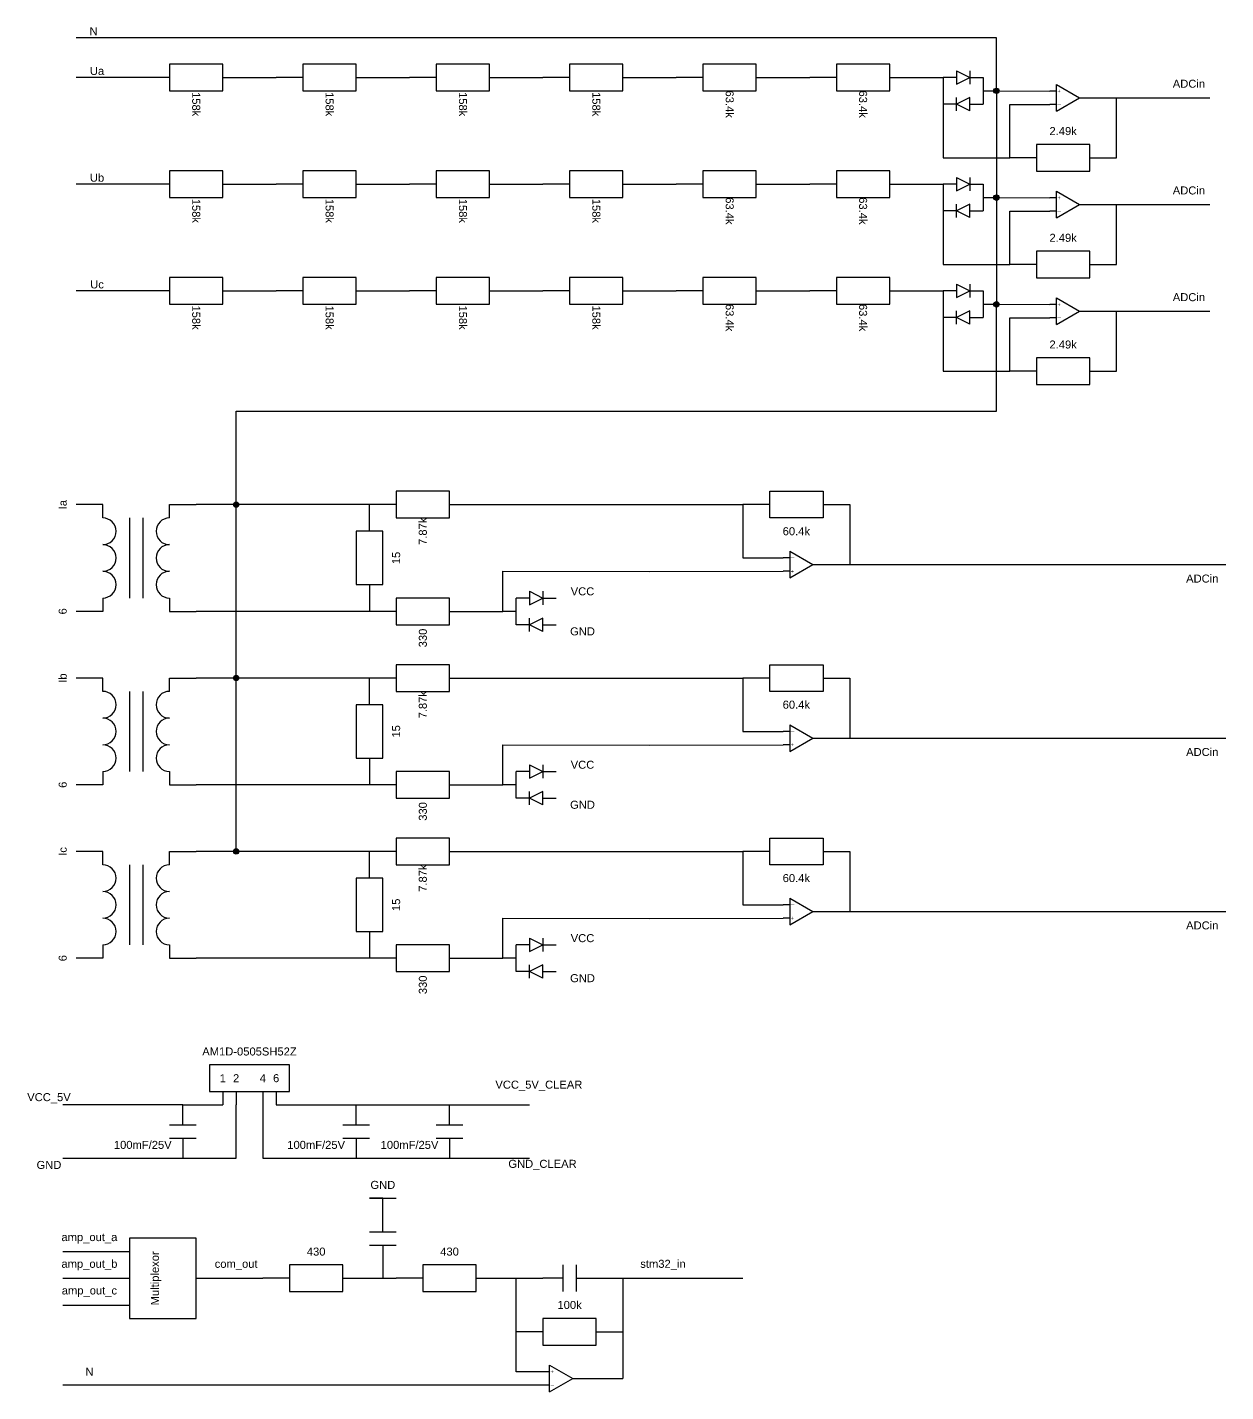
# Model space of a CAD drawing. Header units: inches. Extents: x 2802 to 4152, y -2757 to 2462.
# Drawn here: x 3063.4 to 3288, y 1386.2 to 1642 of the extents above; entities that cross this region are included whole.
import ezdxf

# ---------------------------------------------------------------- set-up
doc = ezdxf.new("R2010")
doc.units = ezdxf.units.IN
doc.header["$MEASUREMENT"] = 0
doc.layers.add('1', color=1, linetype='Continuous')
doc.styles.get("Standard").update_dxf_attribs({"font": 'arial.ttf'})

msp = doc.modelspace()

# ---------------------------------------------------------------- hatches: boundary and pattern name
at = {"layer": '1'}
h = msp.add_hatch(color=256, dxfattribs=at)
h.dxf.hatch_style = 1
h.paths.add_polyline_path([(3245.5, 1630.05, 1), (3244.5, 1630.05, 1)])
h = msp.add_hatch(color=256, dxfattribs=at)
h.dxf.hatch_style = 1
h.paths.add_polyline_path([(3245.5, 1610.05, 1), (3244.5, 1610.05, 1)])
h = msp.add_hatch(color=256, dxfattribs=at)
h.dxf.hatch_style = 1
h.paths.add_polyline_path([(3245.5, 1590.05, 1), (3244.5, 1590.05, 1)])
h = msp.add_hatch(color=256, dxfattribs=at)
h.dxf.hatch_style = 1
h.paths.add_polyline_path([(3103, 1552.5, 1), (3102, 1552.5, 1)])
h = msp.add_hatch(color=256, dxfattribs=at)
h.dxf.hatch_style = 1
h.paths.add_polyline_path([(3103, 1520, 1), (3102, 1520, 1)])
h = msp.add_hatch(color=256, dxfattribs=at)
h.dxf.hatch_style = 1
h.paths.add_polyline_path([(3103, 1487.5, 1), (3102, 1487.5, 1)])

# ---------------------------------------------------------------- linework, layer by layer
for p, q in [((3090, 1635.05), (3090, 1630.05)), ((3100, 1635.05), (3090, 1635.05)), ((3100, 1630.05), (3100, 1635.05)), ((3115, 1635.05), (3115, 1630.05)), ((3125, 1635.05), (3115, 1635.05)), ((3125, 1630.05), (3125, 1635.05)), ((3140, 1635.05), (3140, 1630.05)), ((3150, 1635.05), (3140, 1635.05)), ((3150, 1630.05), (3150, 1635.05)), ((3165, 1635.05), (3165, 1630.05)), ((3175, 1635.05), (3165, 1635.05)), ((3175, 1630.05), (3175, 1635.05)), ((3190, 1635.05), (3190, 1630.05)), ((3200, 1635.05), (3190, 1635.05)), ((3200, 1630.05), (3200, 1635.05)), ((3215, 1635.05), (3215, 1630.05)), ((3225, 1635.05), (3215, 1635.05)), ((3225, 1630.05), (3225, 1635.05)), ((3090, 1632.55), (3085, 1632.55)), ((3100, 1632.55), (3105, 1632.55)), ((3115, 1632.55), (3110, 1632.55)), ((3125, 1632.55), (3130, 1632.55)), ((3140, 1632.55), (3135, 1632.55)), ((3150, 1632.55), (3155, 1632.55)), ((3165, 1632.55), (3160, 1632.55)), ((3175, 1632.55), (3180, 1632.55)), ((3190, 1632.55), (3185, 1632.55)), ((3200, 1632.55), (3205, 1632.55)), ((3215, 1632.55), (3210, 1632.55)), ((3225, 1632.55), (3230, 1632.55)), ((3237.5, 1632.55), (3235, 1632.55)), ((3237.5, 1633.8), (3237.5, 1631.3)), ((3237.5, 1633.8), (3240, 1632.55)), ((3237.5, 1631.3), (3240, 1632.55)), ((3240, 1633.8), (3240, 1631.3)), ((3240, 1632.55), (3242.5, 1632.55)), ((3242.5, 1632.55), (3242.5, 1627.55)), ((3090, 1630.05), (3100, 1630.05)), ((3115, 1630.05), (3125, 1630.05)), ((3140, 1630.05), (3150, 1630.05)), ((3165, 1630.05), (3175, 1630.05)), ((3190, 1630.05), (3200, 1630.05)), ((3215, 1630.05), (3225, 1630.05)), ((3242.5, 1630.05), (3245, 1630.05)), ((3256.25, 1630), (3255, 1630)), ((3256.25, 1626.25), (3256.25, 1631.25)), ((3256.25, 1631.25), (3260.58, 1628.75)), ((3237.5, 1627.55), (3235, 1627.55)), ((3237.5, 1626.3), (3237.5, 1628.8)), ((3240, 1628.8), (3237.5, 1627.55)), ((3240, 1626.3), (3237.5, 1627.55)), ((3240, 1626.3), (3240, 1628.8)), ((3240, 1627.55), (3242.5, 1627.55)), ((3256.25, 1627.5), (3255, 1627.5)), ((3256.25, 1626.25), (3260.58, 1628.75)), ((3260.58, 1628.75), (3261.83, 1628.75)), ((3262.5, 1620), (3252.5, 1620)), ((3252.5, 1620), (3252.5, 1615)), ((3262.5, 1615), (3262.5, 1620)), ((3252.5, 1617.5), (3247.5, 1617.5)), ((3262.5, 1617.5), (3267.5, 1617.5)), ((3090, 1615.05), (3090, 1610.05)), ((3100, 1615.05), (3090, 1615.05)), ((3100, 1610.05), (3100, 1615.05)), ((3115, 1615.05), (3115, 1610.05)), ((3125, 1615.05), (3115, 1615.05)), ((3125, 1610.05), (3125, 1615.05)), ((3140, 1615.05), (3140, 1610.05)), ((3150, 1615.05), (3140, 1615.05)), ((3150, 1610.05), (3150, 1615.05)), ((3165, 1615.05), (3165, 1610.05)), ((3175, 1615.05), (3165, 1615.05)), ((3175, 1610.05), (3175, 1615.05)), ((3190, 1615.05), (3190, 1610.05)), ((3200, 1615.05), (3190, 1615.05)), ((3200, 1610.05), (3200, 1615.05)), ((3215, 1615.05), (3215, 1610.05)), ((3225, 1615.05), (3215, 1615.05)), ((3225, 1610.05), (3225, 1615.05)), ((3237.5, 1613.8), (3237.5, 1611.3)), ((3237.5, 1613.8), (3240, 1612.55)), ((3240, 1613.8), (3240, 1611.3)), ((3252.5, 1615), (3262.5, 1615)), ((3090, 1612.55), (3085, 1612.55)), ((3100, 1612.55), (3105, 1612.55)), ((3115, 1612.55), (3110, 1612.55)), ((3125, 1612.55), (3130, 1612.55)), ((3140, 1612.55), (3135, 1612.55)), ((3150, 1612.55), (3155, 1612.55)), ((3165, 1612.55), (3160, 1612.55)), ((3175, 1612.55), (3180, 1612.55)), ((3190, 1612.55), (3185, 1612.55)), ((3200, 1612.55), (3205, 1612.55)), ((3215, 1612.55), (3210, 1612.55)), ((3225, 1612.55), (3230, 1612.55)), ((3237.5, 1612.55), (3235, 1612.55)), ((3237.5, 1611.3), (3240, 1612.55)), ((3240, 1612.55), (3242.5, 1612.55)), ((3242.5, 1612.55), (3242.5, 1607.55)), ((3256.25, 1606.25), (3256.25, 1611.25)), ((3256.25, 1611.25), (3260.58, 1608.75)), ((3090, 1610.05), (3100, 1610.05)), ((3115, 1610.05), (3125, 1610.05)), ((3140, 1610.05), (3150, 1610.05)), ((3165, 1610.05), (3175, 1610.05)), ((3190, 1610.05), (3200, 1610.05)), ((3215, 1610.05), (3225, 1610.05)), ((3237.5, 1606.3), (3237.5, 1608.8)), ((3240, 1608.8), (3237.5, 1607.55)), ((3240, 1606.3), (3240, 1608.8)), ((3242.5, 1610.05), (3245, 1610.05)), ((3256.25, 1610), (3255, 1610)), ((3256.25, 1606.25), (3260.58, 1608.75)), ((3260.58, 1608.75), (3261.83, 1608.75)), ((3237.5, 1607.55), (3235, 1607.55)), ((3240, 1606.3), (3237.5, 1607.55)), ((3240, 1607.55), (3242.5, 1607.55)), ((3256.25, 1607.5), (3255, 1607.5)), ((3262.5, 1600), (3252.5, 1600)), ((3252.5, 1600), (3252.5, 1595)), ((3262.5, 1595), (3262.5, 1600)), ((3252.5, 1597.5), (3247.5, 1597.5)), ((3262.5, 1597.5), (3267.5, 1597.5)), ((3090, 1595.05), (3090, 1590.05)), ((3100, 1595.05), (3090, 1595.05)), ((3100, 1590.05), (3100, 1595.05)), ((3115, 1595.05), (3115, 1590.05)), ((3125, 1595.05), (3115, 1595.05)), ((3125, 1590.05), (3125, 1595.05)), ((3140, 1595.05), (3140, 1590.05)), ((3150, 1595.05), (3140, 1595.05)), ((3150, 1590.05), (3150, 1595.05)), ((3165, 1595.05), (3165, 1590.05)), ((3175, 1595.05), (3165, 1595.05)), ((3175, 1590.05), (3175, 1595.05)), ((3190, 1595.05), (3190, 1590.05)), ((3200, 1595.05), (3190, 1595.05)), ((3200, 1590.05), (3200, 1595.05)), ((3215, 1595.05), (3215, 1590.05)), ((3225, 1595.05), (3215, 1595.05)), ((3225, 1590.05), (3225, 1595.05)), ((3237.5, 1593.8), (3237.5, 1591.3)), ((3237.5, 1593.8), (3240, 1592.55)), ((3240, 1593.8), (3240, 1591.3)), ((3252.5, 1595), (3262.5, 1595)), ((3090, 1592.55), (3085, 1592.55)), ((3100, 1592.55), (3105, 1592.55)), ((3115, 1592.55), (3110, 1592.55)), ((3125, 1592.55), (3130, 1592.55)), ((3140, 1592.55), (3135, 1592.55)), ((3150, 1592.55), (3155, 1592.55)), ((3165, 1592.55), (3160, 1592.55)), ((3175, 1592.55), (3180, 1592.55)), ((3190, 1592.55), (3185, 1592.55)), ((3200, 1592.55), (3205, 1592.55)), ((3215, 1592.55), (3210, 1592.55)), ((3225, 1592.55), (3230, 1592.55)), ((3237.5, 1592.55), (3235, 1592.55)), ((3237.5, 1591.3), (3240, 1592.55)), ((3240, 1592.55), (3242.5, 1592.55)), ((3242.5, 1592.55), (3242.5, 1587.55)), ((3256.25, 1586.25), (3256.25, 1591.25)), ((3256.25, 1591.25), (3260.58, 1588.75)), ((3090, 1590.05), (3100, 1590.05)), ((3115, 1590.05), (3125, 1590.05)), ((3140, 1590.05), (3150, 1590.05)), ((3165, 1590.05), (3175, 1590.05)), ((3190, 1590.05), (3200, 1590.05)), ((3215, 1590.05), (3225, 1590.05)), ((3237.5, 1586.3), (3237.5, 1588.8)), ((3240, 1588.8), (3237.5, 1587.55)), ((3240, 1586.3), (3240, 1588.8)), ((3242.5, 1590.05), (3245, 1590.05)), ((3256.25, 1590), (3255, 1590)), ((3256.25, 1586.25), (3260.58, 1588.75)), ((3260.58, 1588.75), (3261.83, 1588.75)), ((3237.5, 1587.55), (3235, 1587.55)), ((3240, 1586.3), (3237.5, 1587.55)), ((3240, 1587.55), (3242.5, 1587.55)), ((3256.25, 1587.5), (3255, 1587.5)), ((3262.5, 1580), (3252.5, 1580)), ((3252.5, 1580), (3252.5, 1575)), ((3262.5, 1575), (3262.5, 1580)), ((3252.5, 1577.5), (3247.5, 1577.5)), ((3262.5, 1577.5), (3267.5, 1577.5)), ((3252.5, 1575), (3262.5, 1575)), ((3132.5, 1555), (3132.5, 1550)), ((3142.5, 1555), (3132.5, 1555)), ((3142.5, 1550), (3142.5, 1555)), ((3202.5, 1550), (3202.5, 1555)), ((3202.5, 1555), (3212.5, 1555)), ((3212.5, 1555), (3212.5, 1550)), ((3077.5, 1552.5), (3072.5, 1552.5)), ((3077.5, 1550), (3077.5, 1552.5)), ((3090, 1550), (3090, 1552.5)), ((3090, 1552.5), (3095, 1552.5)), ((3132.5, 1552.5), (3127.5, 1552.5)), ((3127.5, 1547.5), (3127.5, 1552.5)), ((3142.5, 1552.5), (3147.5, 1552.5)), ((3202.5, 1552.5), (3197.5, 1552.5)), ((3212.5, 1552.5), (3217.5, 1552.5)), ((3082.5, 1550), (3082.5, 1535)), ((3085, 1550), (3085, 1535)), ((3132.5, 1550), (3142.5, 1550)), ((3212.5, 1550), (3202.5, 1550)), ((3130, 1547.5), (3125, 1547.5)), ((3125, 1547.5), (3125, 1537.5)), ((3130, 1537.5), (3130, 1547.5)), ((3206.25, 1542.5), (3205, 1542.5)), ((3206.25, 1543.75), (3206.25, 1538.75)), ((3206.25, 1543.75), (3210.58, 1541.25)), ((3206.25, 1540), (3205, 1540)), ((3206.25, 1538.75), (3210.58, 1541.25)), ((3210.58, 1541.25), (3211.83, 1541.25)), ((3125, 1537.5), (3130, 1537.5)), ((3127.5, 1537.5), (3127.5, 1532.5)), ((3077.5, 1535), (3077.5, 1532.5)), ((3090, 1535), (3090, 1532.5)), ((3132.5, 1535), (3132.5, 1530)), ((3142.5, 1535), (3132.5, 1535)), ((3142.5, 1530), (3142.5, 1535)), ((3157.5, 1535), (3155, 1535)), ((3155, 1530), (3155, 1535)), ((3157.5, 1536.25), (3157.5, 1533.75)), ((3157.5, 1536.25), (3160, 1535)), ((3157.5, 1533.75), (3160, 1535)), ((3160, 1536.25), (3160, 1533.75)), ((3160, 1535), (3162.5, 1535)), ((3077.5, 1532.5), (3072.5, 1532.5)), ((3090, 1532.5), (3095, 1532.5)), ((3132.5, 1532.5), (3127.5, 1532.5)), ((3142.5, 1532.5), (3147.5, 1532.5)), ((3155, 1532.5), (3152.5, 1532.5)), ((3132.5, 1530), (3142.5, 1530)), ((3157.5, 1530), (3155, 1530)), ((3157.5, 1528.75), (3157.5, 1531.25)), ((3160, 1531.25), (3157.5, 1530)), ((3160, 1528.75), (3157.5, 1530)), ((3160, 1528.75), (3160, 1531.25)), ((3160, 1530), (3162.5, 1530)), ((3132.5, 1522.5), (3132.5, 1517.5)), ((3142.5, 1522.5), (3132.5, 1522.5)), ((3142.5, 1517.5), (3142.5, 1522.5)), ((3202.5, 1517.5), (3202.5, 1522.5)), ((3202.5, 1522.5), (3212.5, 1522.5)), ((3212.5, 1522.5), (3212.5, 1517.5)), ((3077.5, 1520), (3072.5, 1520)), ((3077.5, 1517.5), (3077.5, 1520)), ((3090, 1517.5), (3090, 1520)), ((3090, 1520), (3095, 1520)), ((3132.5, 1520), (3127.5, 1520)), ((3127.5, 1515), (3127.5, 1520)), ((3142.5, 1520), (3147.5, 1520)), ((3202.5, 1520), (3197.5, 1520)), ((3212.5, 1520), (3217.5, 1520)), ((3082.5, 1517.5), (3082.5, 1502.5)), ((3085, 1517.5), (3085, 1502.5)), ((3132.5, 1517.5), (3142.5, 1517.5)), ((3212.5, 1517.5), (3202.5, 1517.5)), ((3130, 1515), (3125, 1515)), ((3125, 1515), (3125, 1505)), ((3130, 1505), (3130, 1515)), ((3206.25, 1511.25), (3206.25, 1506.25)), ((3206.25, 1511.25), (3210.58, 1508.75)), ((3206.25, 1510), (3205, 1510)), ((3206.25, 1506.25), (3210.58, 1508.75)), ((3210.58, 1508.75), (3211.83, 1508.75)), ((3206.25, 1507.5), (3205, 1507.5)), ((3125, 1505), (3130, 1505)), ((3127.5, 1505), (3127.5, 1500)), ((3157.5, 1503.75), (3157.5, 1501.25)), ((3157.5, 1503.75), (3160, 1502.5)), ((3160, 1503.75), (3160, 1501.25)), ((3077.5, 1502.5), (3077.5, 1500)), ((3090, 1502.5), (3090, 1500)), ((3132.5, 1502.5), (3132.5, 1497.5)), ((3142.5, 1502.5), (3132.5, 1502.5)), ((3142.5, 1497.5), (3142.5, 1502.5)), ((3157.5, 1502.5), (3155, 1502.5)), ((3155, 1497.5), (3155, 1502.5)), ((3157.5, 1501.25), (3160, 1502.5)), ((3160, 1502.5), (3162.5, 1502.5)), ((3077.5, 1500), (3072.5, 1500)), ((3090, 1500), (3095, 1500)), ((3132.5, 1500), (3127.5, 1500)), ((3142.5, 1500), (3147.5, 1500)), ((3155, 1500), (3152.5, 1500)), ((3157.5, 1496.25), (3157.5, 1498.75)), ((3160, 1498.75), (3157.5, 1497.5)), ((3160, 1496.25), (3160, 1498.75)), ((3132.5, 1497.5), (3142.5, 1497.5)), ((3157.5, 1497.5), (3155, 1497.5)), ((3160, 1496.25), (3157.5, 1497.5)), ((3160, 1497.5), (3162.5, 1497.5)), ((3132.5, 1490), (3132.5, 1485)), ((3142.5, 1490), (3132.5, 1490)), ((3142.5, 1485), (3142.5, 1490)), ((3202.5, 1485), (3202.5, 1490)), ((3202.5, 1490), (3212.5, 1490)), ((3212.5, 1490), (3212.5, 1485)), ((3077.5, 1487.5), (3072.5, 1487.5)), ((3077.5, 1485), (3077.5, 1487.5)), ((3090, 1485), (3090, 1487.5)), ((3090, 1487.5), (3095, 1487.5)), ((3132.5, 1487.5), (3127.5, 1487.5)), ((3127.5, 1482.5), (3127.5, 1487.5)), ((3142.5, 1487.5), (3147.5, 1487.5)), ((3202.5, 1487.5), (3197.5, 1487.5)), ((3212.5, 1487.5), (3217.5, 1487.5)), ((3082.5, 1485), (3082.5, 1470)), ((3085, 1485), (3085, 1470)), ((3132.5, 1485), (3142.5, 1485)), ((3212.5, 1485), (3202.5, 1485)), ((3130, 1482.5), (3125, 1482.5)), ((3125, 1482.5), (3125, 1472.5)), ((3130, 1472.5), (3130, 1482.5)), ((3206.25, 1478.75), (3206.25, 1473.75)), ((3206.25, 1478.75), (3210.58, 1476.25)), ((3206.25, 1477.5), (3205, 1477.5)), ((3206.25, 1473.75), (3210.58, 1476.25)), ((3210.58, 1476.25), (3211.83, 1476.25)), ((3206.25, 1475), (3205, 1475)), ((3125, 1472.5), (3130, 1472.5)), ((3127.5, 1472.5), (3127.5, 1467.5)), ((3157.5, 1471.25), (3157.5, 1468.75)), ((3157.5, 1471.25), (3160, 1470)), ((3160, 1471.25), (3160, 1468.75)), ((3077.5, 1470), (3077.5, 1467.5)), ((3090, 1470), (3090, 1467.5)), ((3132.5, 1470), (3132.5, 1465)), ((3142.5, 1470), (3132.5, 1470)), ((3142.5, 1465), (3142.5, 1470)), ((3157.5, 1470), (3155, 1470)), ((3155, 1465), (3155, 1470)), ((3157.5, 1468.75), (3160, 1470)), ((3160, 1470), (3162.5, 1470)), ((3077.5, 1467.5), (3072.5, 1467.5)), ((3090, 1467.5), (3095, 1467.5)), ((3132.5, 1467.5), (3127.5, 1467.5)), ((3142.5, 1467.5), (3147.5, 1467.5)), ((3155, 1467.5), (3152.5, 1467.5)), ((3157.5, 1463.75), (3157.5, 1466.25)), ((3160, 1466.25), (3157.5, 1465)), ((3160, 1463.75), (3160, 1466.25)), ((3132.5, 1465), (3142.5, 1465)), ((3157.5, 1465), (3155, 1465)), ((3160, 1463.75), (3157.5, 1465)), ((3160, 1465), (3162.5, 1465)), ((3097.5, 1447.5), (3097.5, 1442.5)), ((3112.5, 1447.5), (3097.5, 1447.5)), ((3112.5, 1442.5), (3112.5, 1447.5)), ((3097.5, 1442.5), (3112.5, 1442.5)), ((3100, 1442.5), (3100, 1440)), ((3102.5, 1442.5), (3102.5, 1440)), ((3107.5, 1442.5), (3107.5, 1440)), ((3110, 1442.5), (3110, 1440)), ((3092.5, 1436.24), (3092.5, 1440)), ((3125, 1436.24), (3125, 1440)), ((3142.5, 1436.24), (3142.5, 1440)), ((3090, 1436.24), (3095, 1436.24)), ((3122.5, 1436.24), (3127.5, 1436.24)), ((3140, 1436.24), (3145, 1436.24)), ((3090, 1433.74), (3095, 1433.74)), ((3092.5, 1433.74), (3092.5, 1430)), ((3122.5, 1433.74), (3127.5, 1433.74)), ((3125, 1433.74), (3125, 1430)), ((3140, 1433.74), (3145, 1433.74)), ((3142.5, 1433.74), (3142.5, 1430)), ((3130, 1416.24), (3130, 1420)), ((3095, 1415), (3082.5, 1415)), ((3082.5, 1415), (3082.5, 1400)), ((3095, 1400), (3095, 1415)), ((3127.5, 1416.24), (3132.5, 1416.24)), ((3127.5, 1413.74), (3132.5, 1413.74)), ((3130, 1413.74), (3130, 1410)), ((3122.5, 1410), (3112.5, 1410)), ((3112.5, 1410), (3112.5, 1405)), ((3122.5, 1405), (3122.5, 1410)), ((3147.5, 1410), (3137.5, 1410)), ((3137.5, 1410), (3137.5, 1405)), ((3147.5, 1405), (3147.5, 1410)), ((3163.74, 1410), (3163.74, 1405)), ((3166.24, 1410), (3166.24, 1405)), ((3112.5, 1407.5), (3107.5, 1407.5)), ((3122.5, 1407.5), (3127.5, 1407.5)), ((3137.5, 1407.5), (3132.5, 1407.5)), ((3147.5, 1407.5), (3152.5, 1407.5)), ((3163.74, 1407.5), (3160, 1407.5)), ((3166.24, 1407.5), (3170, 1407.5)), ((3112.5, 1405), (3122.5, 1405)), ((3137.5, 1405), (3147.5, 1405)), ((3082.5, 1400), (3095, 1400)), ((3170, 1400), (3160, 1400)), ((3160, 1400), (3160, 1395)), ((3170, 1395), (3170, 1400)), ((3160, 1397.5), (3155, 1397.5)), ((3170, 1397.5), (3175, 1397.5)), ((3160, 1395), (3170, 1395)), ((3161.25, 1386.25), (3161.25, 1391.25)), ((3161.25, 1391.25), (3165.58, 1388.75)), ((3161.25, 1390), (3160, 1390)), ((3161.25, 1386.25), (3165.58, 1388.75)), ((3165.58, 1388.75), (3166.83, 1388.75)), ((3161.25, 1387.5), (3160, 1387.5))]:
    msp.add_line(p, q)
for centre, start, end in [((3077.5, 1547.5), 270, 90), ((3090, 1547.5), 90, 270), ((3077.5, 1542.5), 270, 90), ((3090, 1542.5), 90, 270), ((3077.5, 1537.5), 270, 90), ((3090, 1537.5), 90, 270), ((3077.5, 1515), 270, 90), ((3090, 1515), 90, 270), ((3077.5, 1510), 270, 90), ((3090, 1510), 90, 270), ((3077.5, 1505), 270, 90), ((3090, 1505), 90, 270), ((3077.5, 1482.5), 270, 90), ((3090, 1482.5), 90, 270), ((3077.5, 1477.5), 270, 90), ((3090, 1477.5), 90, 270), ((3077.5, 1472.5), 270, 90), ((3090, 1472.5), 90, 270)]:
    msp.add_arc(centre, 2.5, start, end)
for p, q in [((3245, 1640), (3072.5, 1640)), ((3245, 1630.05), (3245, 1640)), ((3085, 1632.55), (3072.5, 1632.55)), ((3105, 1632.55), (3110, 1632.55)), ((3130, 1632.55), (3135, 1632.55)), ((3155, 1632.55), (3160, 1632.55)), ((3180, 1632.55), (3185, 1632.55)), ((3205, 1632.55), (3210, 1632.55)), ((3230, 1632.55), (3235, 1632.55)), ((3235, 1632.55), (3235, 1627.55)), ((3245, 1630.05), (3255, 1630)), ((3245, 1630.05), (3245, 1590.05)), ((3235, 1627.55), (3235, 1622.5)), ((3247.5, 1617.5), (3247.5, 1627.5)), ((3247.5, 1627.5), (3255, 1627.5)), ((3261.83, 1628.75), (3267.5, 1628.75)), ((3267.5, 1617.5), (3267.5, 1628.75)), ((3267.5, 1628.75), (3285, 1628.75)), ((3235, 1622.5), (3235, 1617.5)), ((3235, 1617.5), (3242.5, 1617.5)), ((3242.5, 1617.5), (3247.5, 1617.5)), ((3085, 1612.55), (3072.5, 1612.55)), ((3105, 1612.55), (3110, 1612.55)), ((3130, 1612.55), (3135, 1612.55)), ((3155, 1612.55), (3160, 1612.55)), ((3180, 1612.55), (3185, 1612.55)), ((3205, 1612.55), (3210, 1612.55)), ((3230, 1612.55), (3235, 1612.55)), ((3235, 1612.55), (3235, 1607.55)), ((3245, 1610.05), (3255, 1610)), ((3261.83, 1608.75), (3267.5, 1608.75)), ((3267.5, 1597.5), (3267.5, 1608.75)), ((3267.5, 1608.75), (3285, 1608.75)), ((3235, 1607.55), (3235, 1602.5)), ((3247.5, 1597.5), (3247.5, 1607.5)), ((3247.5, 1607.5), (3255, 1607.5)), ((3235, 1602.5), (3235, 1597.5)), ((3235, 1597.5), (3242.5, 1597.5)), ((3242.5, 1597.5), (3247.5, 1597.5)), ((3085, 1592.55), (3072.5, 1592.55)), ((3105, 1592.55), (3110, 1592.55)), ((3130, 1592.55), (3135, 1592.55)), ((3155, 1592.55), (3160, 1592.55)), ((3180, 1592.55), (3185, 1592.55)), ((3205, 1592.55), (3210, 1592.55)), ((3230, 1592.55), (3235, 1592.55)), ((3235, 1592.55), (3235, 1587.55)), ((3245, 1590.05), (3255, 1590)), ((3245, 1570), (3245, 1590.05)), ((3261.83, 1588.75), (3267.5, 1588.75)), ((3267.5, 1577.5), (3267.5, 1588.75)), ((3267.5, 1588.75), (3285, 1588.75)), ((3235, 1587.55), (3235, 1582.5)), ((3247.5, 1577.5), (3247.5, 1587.5)), ((3247.5, 1587.5), (3255, 1587.5)), ((3235, 1582.5), (3235, 1577.5)), ((3235, 1577.5), (3242.5, 1577.5)), ((3242.5, 1577.5), (3247.5, 1577.5)), ((3102.5, 1487.5), (3102.5, 1570)), ((3102.5, 1570), (3242.5, 1570)), ((3242.5, 1570), (3245, 1570)), ((3127.5, 1552.5), (3095, 1552.5)), ((3147.5, 1552.5), (3180, 1552.5)), ((3180, 1552.5), (3197.5, 1552.5)), ((3197.5, 1552.5), (3197.5, 1542.5)), ((3217.5, 1552.5), (3217.5, 1541.25)), ((3197.5, 1542.5), (3205, 1542.5)), ((3152.5, 1532.5), (3152.5, 1540)), ((3152.5, 1540), (3180, 1539.95)), ((3180, 1539.95), (3205, 1540)), ((3211.83, 1541.25), (3217.5, 1541.25)), ((3217.5, 1541.25), (3287.98, 1541.25)), ((3127.5, 1532.5), (3095, 1532.5)), ((3147.5, 1532.5), (3152.5, 1532.5)), ((3127.5, 1520), (3095, 1520)), ((3147.5, 1520), (3180, 1520)), ((3180, 1520), (3197.5, 1520)), ((3197.5, 1520), (3197.5, 1510)), ((3217.5, 1520), (3217.5, 1508.75)), ((3197.5, 1510), (3205, 1510)), ((3211.83, 1508.75), (3217.5, 1508.75)), ((3217.5, 1508.75), (3287.98, 1508.75)), ((3152.5, 1500), (3152.5, 1507.5)), ((3152.5, 1507.5), (3180, 1507.45)), ((3180, 1507.45), (3205, 1507.5)), ((3127.5, 1500), (3095, 1500)), ((3147.5, 1500), (3152.5, 1500)), ((3127.5, 1487.5), (3095, 1487.5)), ((3147.5, 1487.5), (3180, 1487.5)), ((3180, 1487.5), (3197.5, 1487.5)), ((3197.5, 1487.5), (3197.5, 1477.5)), ((3217.5, 1487.5), (3217.5, 1476.25)), ((3197.5, 1477.5), (3205, 1477.5)), ((3211.83, 1476.25), (3217.5, 1476.25)), ((3217.5, 1476.25), (3287.98, 1476.25)), ((3152.5, 1467.5), (3152.5, 1475)), ((3152.5, 1475), (3180, 1474.95)), ((3180, 1474.95), (3205, 1475)), ((3127.5, 1467.5), (3095, 1467.5)), ((3147.5, 1467.5), (3152.5, 1467.5)), ((3092.5, 1440), (3070, 1440)), ((3092.5, 1440), (3100, 1440)), ((3102.5, 1430), (3102.5, 1440)), ((3107.5, 1440), (3107.5, 1430)), ((3110, 1440), (3125, 1440)), ((3125, 1440), (3157.5, 1440)), ((3070, 1430), (3092.5, 1430)), ((3092.5, 1430), (3102.5, 1430)), ((3107.5, 1430), (3125, 1430)), ((3125, 1430), (3157.5, 1430)), ((3130, 1422.5), (3127.5, 1422.5)), ((3127.5, 1422.5), (3132.5, 1422.5)), ((3130, 1420), (3130, 1422.5)), ((3070, 1412.5), (3082.5, 1412.5)), ((3130, 1410), (3130, 1407.5)), ((3070, 1407.5), (3082.5, 1407.5)), ((3095, 1407.5), (3107.5, 1407.5)), ((3127.5, 1407.5), (3132.5, 1407.5)), ((3152.5, 1407.5), (3160, 1407.5)), ((3155, 1397.5), (3155, 1407.5)), ((3170, 1407.5), (3175, 1407.5)), ((3175, 1407.5), (3175, 1397.5)), ((3175, 1407.5), (3197.5, 1407.5)), ((3070, 1402.5), (3082.5, 1402.5)), ((3155, 1390), (3155, 1397.5)), ((3175, 1397.5), (3175, 1388.75)), ((3160, 1390), (3155, 1390)), ((3166.83, 1388.75), (3175, 1388.75)), ((3160, 1387.5), (3070, 1387.5))]:
    msp.add_line(p, q, dxfattribs=at)
for centre in [(3245, 1630.05), (3245, 1610.05), (3245, 1590.05), (3102.5, 1552.5), (3102.5, 1520), (3102.5, 1487.5)]:
    msp.add_circle(centre, 0.5, dxfattribs=at)

# ---------------------------------------------------------------- texts
at = {"char_height": 1.5, "attachment_point": 5}
for s, insert in [('N', (3075.78, 1641.21)), ('Ua', (3076.43, 1633.76)), ('ADCin', (3281.08, 1631.37)), ('2.49k', (3257.5, 1622.5)), ('Ub', (3076.43, 1613.76)), ('ADCin', (3281.08, 1611.37)), ('2.49k', (3257.5, 1602.5)), ('Uc', (3076.43, 1593.76)), ('ADCin', (3281.08, 1591.37)), ('2.49k', (3257.5, 1582.5)), ('60.4k', (3207.5, 1547.5)), ('ADCin', (3283.58, 1538.63)), ('VCC', (3167.42, 1536.24)), ('GND', (3167.42, 1528.74)), ('60.4k', (3207.5, 1515)), ('ADCin', (3283.58, 1506.13)), ('VCC', (3167.42, 1503.74)), ('GND', (3167.42, 1496.24)), ('60.4k', (3207.5, 1482.5)), ('ADCin', (3283.58, 1473.63)), ('VCC', (3167.42, 1471.24)), ('GND', (3167.42, 1463.74)), ('AM1D-0505SH52Z ', (3105, 1450)), ('1', (3100, 1445)), ('2', (3102.5, 1445)), ('4', (3107.5, 1445)), ('6', (3110, 1445)), ('VCC_5V', (3067.42, 1441.24)), ('VCC_5V_CLEAR', (3159.24, 1443.58)), ('100mF/25V', (3085, 1432.5)), ('100mF/25V', (3117.5, 1432.5)), ('100mF/25V', (3135, 1432.5)), ('GND', (3067.42, 1428.74)), ('GND_CLEAR', (3159.92, 1428.74)), ('GND', (3130, 1425)), ('amp_out_a', (3075, 1415)), ('430', (3117.5, 1412.5)), ('430', (3142.5, 1412.5)), ('amp_out_b', (3075, 1410)), ('com_out', (3102.5, 1410)), ('stm32_in', (3182.5, 1410)), ('amp_out_c', (3075, 1405)), ('100k', (3165, 1402.5)), ('N', (3075, 1390))]:
    msp.add_mtext_dynamic_manual_height_columns(s, width=5, gutter_width=1, heights=[0], dxfattribs=dict(at, insert=insert))
at = {"attachment_point": 5}
for s, width, insert, char_height, rotation in [('158k', 5, (3095, 1627.55), 1.5, 270), ('158k', 5, (3120, 1627.55), 1.5, 270), ('158k', 5, (3145, 1627.55), 1.5, 270), ('158k', 5, (3170, 1627.55), 1.5, 270), ('63.4k', 5, (3195, 1627.55), 1.5, 270), ('63.4k', 5, (3220, 1627.55), 1.5, 270), ('+', 1, (3256.75, 1630), 0.75, 270), ('|', 1, (3256.75, 1627.5), 0.5, 270), ('158k', 5, (3095, 1607.55), 1.5, 270), ('158k', 5, (3120, 1607.55), 1.5, 270), ('158k', 5, (3145, 1607.55), 1.5, 270), ('158k', 5, (3170, 1607.55), 1.5, 270), ('63.4k', 5, (3195, 1607.55), 1.5, 270), ('63.4k', 5, (3220, 1607.55), 1.5, 270), ('+', 1, (3256.75, 1610), 0.75, 270), ('|', 1, (3256.75, 1607.5), 0.5, 270), ('158k', 5, (3095, 1587.55), 1.5, 270), ('158k', 5, (3120, 1587.55), 1.5, 270), ('158k', 5, (3145, 1587.55), 1.5, 270), ('158k', 5, (3170, 1587.55), 1.5, 270), ('63.4k', 5, (3195, 1587.55), 1.5, 270), ('63.4k', 5, (3220, 1587.55), 1.5, 270), ('+', 1, (3256.75, 1590), 0.75, 270), ('|', 1, (3256.75, 1587.5), 0.5, 270), ('Ia', 5, (3070, 1552.5), 1.5, 90), ('7.87k', 5, (3137.5, 1547.5), 1.5, 90), ('15', 5, (3132.5, 1542.5), 1.5, 90), ('|', 1, (3206.75, 1542.5), 0.5, 270), ('+', 1, (3206.75, 1540), 0.75, 270), ('6', 5, (3070, 1532.5), 1.5, 90), ('330', 5, (3137.5, 1527.5), 1.5, 90), ('Ib', 5, (3070, 1520), 1.5, 90), ('7.87k', 5, (3137.5, 1515), 1.5, 90), ('15', 5, (3132.5, 1510), 1.5, 90), ('|', 1, (3206.75, 1510), 0.5, 270), ('+', 1, (3206.75, 1507.5), 0.75, 270), ('6', 5, (3070, 1500), 1.5, 90), ('330', 5, (3137.5, 1495), 1.5, 90), ('Ic', 5, (3070, 1487.5), 1.5, 90), ('7.87k', 5, (3137.5, 1482.5), 1.5, 90), ('15', 5, (3132.5, 1477.5), 1.5, 90), ('|', 1, (3206.75, 1477.5), 0.5, 270), ('+', 1, (3206.75, 1475), 0.75, 270), ('6', 5, (3070, 1467.5), 1.5, 90), ('330', 5, (3137.5, 1462.5), 1.5, 90), ('Multiplexor ', 5, (3087.5, 1407.5), 1.5, 90), ('+', 1, (3161.75, 1390), 0.75, 270), ('|', 1, (3161.75, 1387.5), 0.5, 270)]:
    msp.add_mtext_dynamic_manual_height_columns(s, width=width, gutter_width=1, heights=[0], dxfattribs=dict(at, insert=insert, char_height=char_height, rotation=rotation))

doc.saveas('drawing.dxf')
